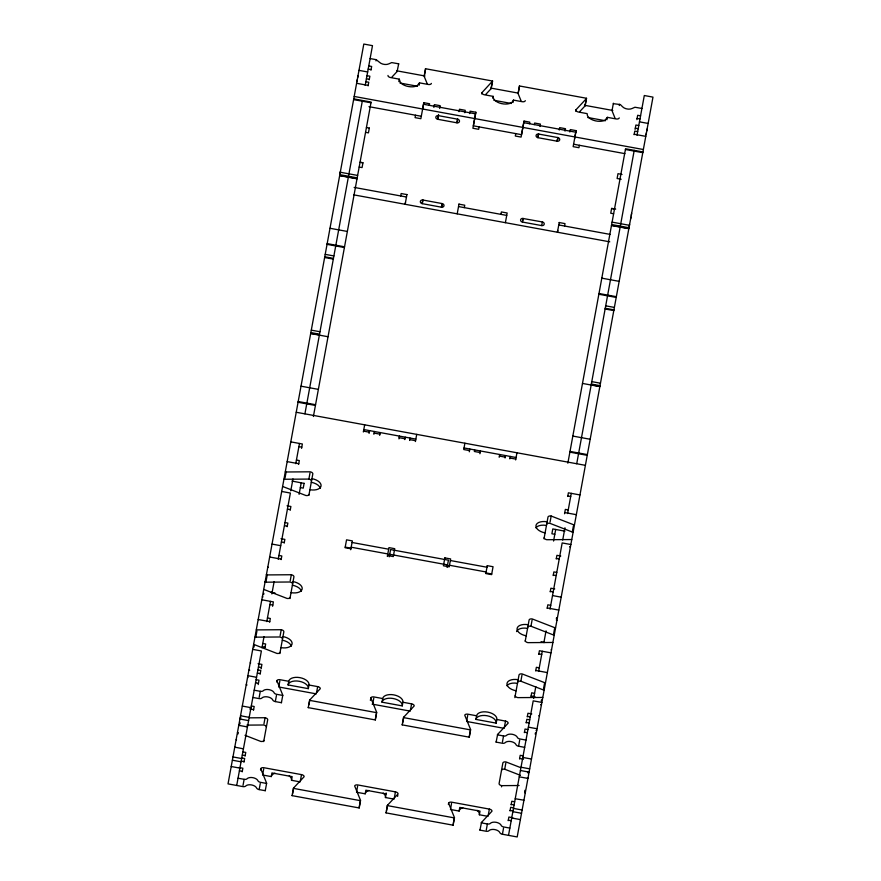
<?xml version="1.0" encoding="UTF-8"?>
<svg xmlns="http://www.w3.org/2000/svg" width="881" height="881" viewBox="0 0 881 881"><rect width="100%" height="100%" fill="white"/><g stroke="black" fill="none" stroke-linecap="round" stroke-linejoin="round"><path stroke-width="1.32" d="M427.131 83.574L424.224 76.471A2.94 1.608 10.4 0 1 424.179 75.997L425.512 68.729L492.6 81.041L481.918 92.681A2.94 1.608 10.4 0 0 484.517 94.796L493.195 96.381L493.195 97.494A10.308 5.627 10.4 0 0 499.395 102.989A10.308 5.627 10.4 0 0 509.758 103.462L512.279 102.075L513.436 100.104L522.114 101.689A2.94 1.608 10.4 0 0 524.988 101.183L525.296 100.643M387.992 75.447A2.94 1.608 10.4 0 0 390.591 77.55L399.269 79.147L400.415 82.528A10.253 5.594 10.4 0 0 402.969 84.576A10.33 5.638 10.4 0 0 412.319 86.823A10.253 5.594 10.4 0 0 417.242 85.622L419.51 82.858L428.188 84.455A2.94 1.608 10.4 0 0 431.371 83.409M641.919 108.451L634.959 107.24L631.941 108.561A5.881 3.216 10.4 0 1 622.669 106.865L620.312 104.553L613.407 103.683M356.937 81.526L357.279 79.642M630.609 218.973L630.95 217.089M646.092 134.595L646.434 132.712M357.587 77.957L357.972 75.898M631.259 215.405L631.633 213.345M646.742 131.027L647.128 128.967M340.011 173.722L340.462 171.299M405.48 202.465L405.15 204.282L406.945 194.492M422.627 109.002L423.794 102.692L429.576 103.749L429.278 105.335M422.847 200.108L422.197 203.654L441.469 207.2A2.203 1.85 10.4 0 0 443.98 205.78A2.203 1.85 10.4 0 0 442.141 203.566L422.869 200.02A2.203 1.85 10.4 0 0 420.358 201.441A2.203 1.85 10.4 0 0 422.197 203.654L422.528 201.837M438.375 115.488L437.681 119.276L456.964 122.822A2.203 1.85 10.4 0 0 459.464 121.402A2.203 1.85 10.4 0 0 457.624 119.188L438.353 115.642A2.203 1.85 10.4 0 0 435.853 117.063A2.203 1.85 10.4 0 0 437.681 119.276L438.562 114.464M442.13 203.643L441.469 207.2L442.13 203.643L441.81 205.383M457.657 119.023L456.964 122.822L457.624 119.188M469.606 113.605L470.058 111.182L475.839 112.239L473.35 125.829L521.541 134.672L524.03 121.082L529.811 122.151L529.525 123.725M522.433 222.056L523.094 218.499L542.377 221.957A2.203 1.85 10.4 0 1 544.216 224.17A2.203 1.85 10.4 0 1 541.716 225.591L522.433 222.056A2.203 1.85 10.4 0 1 520.605 219.843A2.203 1.85 10.4 0 1 523.105 218.422L522.653 220.867M537.928 137.678A2.203 1.85 10.4 0 1 536.089 135.465A2.203 1.85 10.4 0 1 538.588 134.044L557.871 137.579A2.203 1.85 10.4 0 1 559.699 139.793A2.203 1.85 10.4 0 1 557.199 141.213L537.928 137.678L538.621 133.89M541.716 225.591L542.366 222.045M557.893 137.425L557.199 141.213L557.871 137.579L557.42 140.002M557.761 230.415L557.431 232.232L559.226 222.441M569.853 131.996L570.293 129.573L576.075 130.641L574.588 138.769M629.166 226.791L629.618 224.369M238.057 733.906L238.277 732.695A2.94 1.608 10.4 0 0 237.463 732.474M239.885 723.962L240.106 722.75M253.992 647.106L254.433 644.683A2.94 1.608 10.4 0 0 253.618 644.463M254.972 637.073A2.94 1.608 10.4 0 0 255.809 637.161L256.922 631.104M263.628 594.554L263.86 593.342M265.06 582.099A2.94 1.608 10.4 0 0 265.908 582.187L267.02 576.13M285.015 478.042L286.127 471.985L310.211 471.809A2.94 1.608 10.4 0 1 312.81 473.923L308.89 495.298M236.703 785.478L261.393 650.96L252.715 649.363M261.987 647.733L264.003 636.743M266.789 621.59L270.489 601.371M271.855 593.948L274.112 581.68M278.22 559.248L290.378 493.052L281.7 491.455M290.785 490.816L292.966 478.912M295.763 463.681L299.474 443.462M304.914 413.85L306.742 403.85M306.885 403.124L335.727 245.942M335.859 245.215L348.336 177.235M348.513 176.255L362.289 101.194M365.197 85.358L372.487 45.647L363.809 44.05L228.025 783.881L242.804 786.59A2.94 1.608 10.4 0 0 245.722 786.039A5.881 3.216 10.4 0 1 251.559 784.938A5.881 3.216 10.4 0 1 256.624 788.043A2.94 1.608 10.4 0 0 259.157 789.596L265.258 790.709L266.591 783.451A2.94 1.608 10.4 0 0 266.558 782.967L260.743 768.772A2.94 1.608 10.4 0 1 263.926 767.725L301.511 774.619A2.94 1.608 10.4 0 1 304.121 776.734L293.637 787.944A2.94 1.608 10.4 0 0 293.439 788.374L292.107 795.642L359.184 807.954L360.516 800.686A2.94 1.608 10.4 0 0 360.483 800.212L354.669 786.006A2.94 1.608 10.4 0 1 357.851 784.96L395.437 791.865A2.94 1.608 10.4 0 1 398.047 793.968L387.563 805.179A2.94 1.608 10.4 0 0 387.365 805.608L386.032 812.877L453.109 825.189L454.453 817.92A2.94 1.608 10.4 0 0 454.409 817.447L448.594 803.252A2.94 1.608 10.4 0 1 451.777 802.195L489.373 809.099A2.94 1.608 10.4 0 1 491.972 811.203L481.5 822.425A2.94 1.608 10.4 0 0 481.29 822.854L487.391 823.966A2.94 1.608 10.4 0 0 490.31 823.416A5.881 3.216 10.4 0 1 496.146 822.314A5.881 3.216 10.4 0 1 501.212 825.42A2.94 1.608 10.4 0 0 503.745 826.973L509.846 828.096M242.198 771.844L242.859 768.21L239.004 767.505M243.982 762.109L244.654 758.475L241.757 757.935M245.094 756.052L245.755 752.418L242.87 751.889M253.519 710.13L254.191 706.496L251.294 705.967M258.21 684.57L259.014 680.198L256.129 679.669M260.137 674.097L260.798 670.463L257.913 669.934M261.106 668.778L261.91 664.406L258.056 663.701M264.994 647.623L265.666 643.989L262.769 643.46M269.674 622.118L270.346 618.484L267.45 617.955M272.581 606.271L273.385 601.899L261.822 599.774M281.149 559.611L281.81 555.977L278.925 555.448M284.189 543.026L284.86 539.392L281.006 538.687M287.184 526.717L287.856 523.083L284.959 522.543M290.223 510.132L290.895 506.498L287.041 505.793M298.659 464.21L299.32 460.576L296.434 460.047M301.566 448.363L302.37 443.991L290.796 441.866M368.093 85.886L368.754 82.252L365.868 81.724M369.205 79.83L369.866 76.195L366.981 75.667M370.989 70.095L371.661 66.46L368.765 65.932M243.024 785.378L244.136 779.322A2.94 1.608 10.4 0 0 247.054 778.771A5.881 3.216 10.4 0 1 252.891 777.67A5.881 3.216 10.4 0 1 257.957 780.775A2.94 1.608 10.4 0 0 260.49 782.328L266.591 783.451M259.179 697.367L260.291 691.31A2.94 1.608 10.4 0 0 263.21 690.759A5.881 3.216 10.4 0 1 269.046 689.658A5.881 3.216 10.4 0 1 274.112 692.763A2.94 1.608 10.4 0 0 276.645 694.316L282.746 695.439L281.413 702.708L275.312 701.584A2.94 1.608 10.4 0 1 272.78 700.032A5.881 3.216 10.4 0 0 267.714 696.926A5.881 3.216 10.4 0 0 261.877 698.027A2.94 1.608 10.4 0 1 258.959 698.578L252.858 697.466M375.989 60.888L376.22 59.677L370.119 58.564M299.1 494.34L301.225 482.766M313.394 416.504L371.099 102.053L353.755 98.87M304.121 483.295L303.229 488.14L300.344 487.6M369.326 128.02L368.434 132.866L365.736 132.37M263.97 723.786L265.082 717.729L249.422 717.839M280.125 635.774L281.237 629.717L257.142 629.893A2.94 1.608 10.4 0 1 256.305 629.805M290.212 580.788L291.325 574.742L267.24 574.919A2.94 1.608 10.4 0 1 266.403 574.83M311.478 481.191A2.94 1.608 10.4 0 0 308.879 479.077L309.991 473.02M263.694 741.582L267.681 719.843A2.94 1.608 10.4 0 0 265.082 717.729M279.839 653.57L283.836 631.831A2.94 1.608 10.4 0 0 281.237 629.717M289.937 598.584L293.924 576.846A2.94 1.608 10.4 0 0 291.325 574.742M260.523 769.983L260.743 768.772M276.678 681.971L276.898 680.76A2.94 1.608 10.4 0 1 280.081 679.714L288.748 681.299A10.286 5.616 10.4 0 1 299.881 677.632A10.286 5.616 10.4 0 1 308.989 685.022L317.667 686.607A2.94 1.608 10.4 0 1 320.266 688.722L309.793 699.932A2.94 1.608 10.4 0 0 309.583 700.362L308.251 707.63L375.339 719.942L376.672 712.674A2.94 1.608 10.4 0 0 376.639 712.2L370.824 697.994A2.94 1.608 10.4 0 1 374.007 696.948L382.684 698.545A10.286 5.616 10.4 0 1 393.818 694.878A10.286 5.616 10.4 0 1 402.925 702.256L411.592 703.853A2.94 1.608 10.4 0 1 414.191 705.956L403.718 717.167A2.94 1.608 10.4 0 0 403.52 717.597L402.188 724.865L469.265 737.177L470.597 729.909A2.94 1.608 10.4 0 0 470.564 729.435L464.75 715.24A2.94 1.608 10.4 0 1 467.932 714.194L476.61 715.779A10.286 5.616 10.4 0 1 487.744 712.112A10.286 5.616 10.4 0 1 496.851 719.491L505.518 721.087A2.94 1.608 10.4 0 1 508.128 723.202L497.644 734.413A2.94 1.608 10.4 0 0 497.446 734.842L503.547 735.954A2.94 1.608 10.4 0 0 506.465 735.404A5.881 3.216 10.4 0 1 512.302 734.302A5.881 3.216 10.4 0 1 517.367 737.408A2.94 1.608 10.4 0 0 519.9 738.961L526.001 740.084M259.157 789.596L260.269 783.539M275.312 701.584L276.425 695.527M263.705 768.937L262.593 774.994L271.26 776.579A10.286 5.616 10.4 0 1 274.949 773.221M279.85 680.925L278.748 686.982L316.334 693.876M391.891 77.11L397.133 71.504L398.675 63.806L391.704 62.595L388.686 63.917A5.881 3.216 10.4 0 1 379.414 62.221L376.22 59.677M271.26 776.579L271.932 772.945L292.173 776.657L291.501 780.291L300.179 781.888M308.989 685.022L308.328 688.656L288.087 684.933L288.748 681.299M398.829 81.57L399.269 79.147M419.07 85.281L419.51 82.858M400.69 195.956L401.141 193.534L406.923 194.591M415.513 115.213L415.072 117.636L420.854 118.693L423.497 104.266L475.553 113.825M292.525 794.001L293.637 787.944M308.901 704.778L309.793 699.932M424.444 75.259L425.556 69.203A2.94 1.608 10.4 0 1 425.512 68.729M363.357 431.987L364.668 424.818M423.563 103.903L423.794 102.692M300.399 780.676L301.511 774.619M316.554 692.664L317.667 686.607M369.073 433.408L369.58 430.622M350.704 549.744L352.334 540.901L346.552 539.833L345.099 547.729L350.88 548.797M373.885 434.3L374.403 431.503M433.881 107.427L434.388 104.641L440.181 105.698L439.663 108.484M379.667 435.357L380.185 432.571M422.417 202.476L422.869 200.02M398.95 438.892L399.456 436.106M459.012 111.656L459.453 109.233L465.234 110.301L464.794 112.724M404.797 439.586L405.249 437.163M387.332 556.462L388.962 547.619L394.743 548.687L393.289 556.583L387.508 555.515M409.621 440.478L410.061 438.055M389.259 556.825L390.591 549.557L448.429 560.173L447.096 567.43M415.403 441.535L416.713 434.377M457.195 213.841L458.99 204.04M475.839 112.239L472.899 128.252L478.68 129.309L479.132 126.886M370.383 700.417L370.824 697.994M481.698 93.893L481.918 92.681M357.631 786.171L356.519 792.228L365.197 793.814A10.286 5.616 10.4 0 1 368.875 790.455M372.134 704.15A2.94 1.608 10.4 0 1 372.674 704.216L373.786 698.159M464.309 207.63L464.75 205.207L458.968 204.15M360.263 801.424L359.151 807.481A2.94 1.608 10.4 0 1 359.184 807.954M376.407 713.412L375.306 719.469A2.94 1.608 10.4 0 1 375.339 719.942M485.827 94.344L491.058 88.739L492.171 82.682M492.6 81.041L491.058 88.739M365.197 793.814L365.857 790.191L386.098 793.902L385.438 797.536L394.104 799.122M402.925 702.256L402.254 705.89L382.013 702.179L382.684 698.545M492.864 98.198L493.195 96.381M512.995 102.526L513.436 100.104M579.753 111.579L584.984 105.973A2.94 1.608 10.4 0 0 585.193 105.544L586.526 98.276L519.438 85.964L518.105 93.232A2.94 1.608 10.4 0 0 518.149 93.705L521.056 100.808M386.451 811.236L387.563 805.179M402.606 723.224L403.718 717.167M518.369 92.494L519.482 86.437A2.94 1.608 10.4 0 1 519.438 85.964M500.937 214.347L501.377 211.936L507.159 212.993L505.386 222.684M515.759 133.604L515.308 136.026L521.089 137.095L523.743 122.668L575.789 132.216M394.336 797.911L395.437 791.865M410.48 709.91L411.592 703.853M397.595 796.391L397.827 795.18M464.904 443.22L463.747 449.541L469.529 450.598M523.81 122.294L524.03 121.082M469.309 451.81L469.826 449.024M474.639 449.905L474.352 451.479L480.134 452.548M534.338 124.617L534.635 123.032L540.416 124.1L539.976 126.512M538.368 135.256L538.588 134.044L538.148 136.467M479.914 453.759L480.42 450.962M499.186 457.294L499.703 454.508M559.248 130.058L559.688 127.635L565.481 128.692L565.029 131.115M505.044 457.988L505.485 455.565M509.857 458.869L510.308 456.446M448.374 804.463L448.594 803.252M575.623 111.138L575.844 109.927L586.328 98.705A2.94 1.608 10.4 0 0 586.526 98.276M450.665 808.251L451.557 803.406M467.712 715.405L466.6 721.451L504.185 728.356M515.638 459.937L516.96 452.768M576.075 130.641L573.146 146.642L578.927 147.711L579.368 145.288M453.297 823.504L454.189 818.658M470.344 730.646L469.232 736.703A2.94 1.608 10.4 0 1 469.265 737.177M584.984 105.973L586.096 99.916M564.545 226.032L564.996 223.609L559.215 222.541M450.444 809.463L459.122 811.06L459.783 807.425L480.024 811.137L479.363 814.771L488.03 816.368M496.851 719.491L496.179 723.125L475.938 719.414L476.61 715.779M606.921 119.761L607.361 117.338L616.039 118.935A2.94 1.608 10.4 0 0 619.222 117.878M637.007 135.245L644.297 95.522L652.975 97.119L517.191 836.95L502.412 834.241A2.94 1.608 10.4 0 1 499.879 832.688A5.881 3.216 10.4 0 0 494.814 829.583A5.881 3.216 10.4 0 0 488.977 830.684A2.94 1.608 10.4 0 1 486.059 831.235L479.958 830.122L481.5 822.425M524.669 747.352L518.568 746.229A2.94 1.608 10.4 0 1 516.035 744.676A5.881 3.216 10.4 0 0 510.969 741.571A5.881 3.216 10.4 0 0 505.132 742.672A2.94 1.608 10.4 0 1 502.203 743.223L496.113 742.11L497.644 734.413M613.374 103.209L612.031 110.709L614.982 118.054M488.261 815.156L489.373 809.099M504.406 727.144L505.518 721.087M486.279 830.023L487.391 823.966M502.434 742.011L503.547 735.954M619.244 105.533L619.464 104.321M514.856 697.653L519.019 674.989A2.94 1.608 10.4 0 1 522.191 673.943L544.645 682.665A2.94 1.608 10.4 0 0 545.46 682.874M525.175 641.39L529.107 620.015A2.94 1.608 10.4 0 1 532.289 618.958L554.744 627.679A2.94 1.608 10.4 0 0 555.559 627.9M544.006 538.82L547.993 517.081A2.94 1.608 10.4 0 1 551.176 516.035L573.63 524.757A2.94 1.608 10.4 0 0 574.445 524.966M501.476 786.854L501.696 785.643A2.94 1.608 10.4 0 1 499.098 783.528L502.864 763.001A2.94 1.608 10.4 0 1 506.046 761.955L520.638 767.615M501.531 770.269A2.94 1.608 10.4 0 1 504.714 769.223L505.815 763.166M517.676 682.257A2.94 1.608 10.4 0 1 520.858 681.211L521.97 675.154M527.774 627.283A2.94 1.608 10.4 0 1 530.957 626.226L532.069 620.169M550.063 522.092L551.176 516.035M553.565 541.044L555.691 529.459M567.849 463.208L625.554 148.757L642.91 151.939M502.412 834.241L503.525 828.184M518.568 746.229L519.68 740.172M508.216 820.663L508.888 817.028L512.742 817.744M510.011 810.927L510.672 807.293L513.568 807.822M511.112 804.871L511.784 801.247L514.68 801.776M519.548 758.948L520.208 755.314L523.105 755.843M524.371 732.651L525.043 729.028L527.928 729.556M526.155 722.916L526.827 719.281L529.712 719.81M527.267 716.87L527.939 713.236L531.794 713.94M531.023 696.442L531.684 692.807L534.58 693.347M535.703 670.937L536.364 667.302L539.26 667.842M538.743 654.363L539.403 650.729L550.977 652.854M547.167 608.43L547.839 604.807L550.724 605.335M550.218 591.856L550.878 588.222L554.733 588.926M553.213 575.535L553.874 571.901L556.77 572.43M556.252 558.961L556.913 555.327L560.779 556.032M564.545 513.766L565.349 509.394L568.234 509.934M567.727 496.455L568.388 492.82L579.951 494.946M634.111 134.705L634.783 131.071L637.668 131.61M635.091 129.397L635.895 125.025L638.78 125.554M636.875 119.651L637.679 115.29L640.575 115.818M508.513 835.353L533.203 700.847L541.87 702.432M533.644 698.446L535.802 686.629M538.588 671.476L542.3 651.257M543.885 642.623L546.044 630.851M550.03 609.134L562.177 542.938L570.855 544.524M562.706 540.064L564.963 527.774M567.573 513.557L571.284 493.349M576.714 463.736L578.553 453.737M578.685 452.999L607.538 295.829M607.67 295.091L634.232 150.343M524.669 791.523L524.889 790.312M528.049 773.089L528.27 771.888M535.207 734.115L535.428 732.904M541.264 701.089L541.485 699.877M543.533 688.722L544.645 682.665M553.631 633.736L554.766 627.558M556.363 618.814L556.583 617.603M573.113 532.234A2.94 1.608 10.4 0 1 572.298 532.025L573.41 525.968M607.361 117.338L605.093 120.091A10.253 5.594 10.4 0 1 600.181 121.303A10.33 5.638 10.4 0 1 589.334 118.065L587.506 115.885L587.12 113.627L578.454 112.03A2.94 1.608 10.4 0 1 575.844 109.927M308.879 479.077L284.794 479.253A2.94 1.608 10.4 0 1 283.957 479.165M265.908 582.187L289.992 582A2.94 1.608 10.4 0 1 292.591 584.114M255.809 637.161L279.894 636.985A2.94 1.608 10.4 0 1 282.504 639.099M246.889 725.118L263.749 724.997A2.94 1.608 10.4 0 1 266.348 727.1M501.696 785.643L519.085 785.511M396.615 70.788L424.994 75.997M491.202 88.144L518.226 93.111M584.433 105.257L612.813 110.466M368.181 69.092L371.077 69.621M637.095 118.439L639.991 118.979M358.985 70.37L367.663 71.956M639.463 121.842L648.141 123.439M399.952 83.023L417.495 86.25M493.878 100.269L511.421 103.484M587.726 117.492L605.434 120.741M366.397 78.827L369.293 79.356M635.311 128.186L638.207 128.714M356.607 83.288L368.181 85.413M634.199 134.231L645.773 136.357M354.195 96.447L643.35 149.517M353.622 99.608L370.967 102.791M625.422 149.495L642.778 152.677M368.963 106.667L421.294 116.27M573.586 144.22L624.915 153.646M366.43 127.492L369.304 128.119M622.03 174.504L617.999 173.656L617.107 178.502L621.16 179.25M360.252 162.247L362.95 162.743L362.069 167.577L359.173 167.049M615.676 209.116L611.623 208.379L610.742 213.224L613.628 213.753M360.043 162.313L362.939 162.842M611.612 208.489L614.498 209.017M340.286 172.247L357.631 175.429M612.097 222.133L629.441 225.316M339.846 174.669L357.19 177.852M611.645 224.545L629.001 227.739M339.703 175.396L357.058 178.59M611.513 225.283L628.858 228.465M339.659 175.638L357.014 178.821M611.469 225.525L628.814 228.708M354.151 187.411L406.482 197.014M458.527 206.572L506.718 215.416M558.763 224.963L610.093 234.39M353.821 194.866L609.762 241.835M330.001 228.278L347.356 231.461M601.811 278.165L619.156 281.347M327.181 243.619L344.537 246.801M598.992 293.505L616.348 296.688M327.049 244.356L344.405 247.539M598.86 294.243L616.204 297.426M325.221 254.356L333.888 255.942M605.699 305.828L614.376 307.425M324.77 256.778L333.447 258.364M605.258 308.251L613.925 309.848M324.637 257.516L333.315 259.102M605.115 308.989L613.793 310.586M311.301 330.155L319.979 331.741M591.79 381.627L600.457 383.224M310.861 332.578L319.539 334.163M591.338 384.05L600.016 385.647M310.729 333.304L319.396 334.901M591.206 384.788L599.884 386.374M310.685 333.547L328.029 336.729M582.484 383.433L599.84 386.616M301.016 386.186L318.371 389.369M572.826 436.073L590.171 439.256M298.207 401.527L315.552 404.709M570.007 451.413L587.363 454.596M298.075 402.265L315.42 405.447M569.875 452.151L587.231 455.334M296.236 412.264L585.391 465.333M363.798 429.565L415.843 439.112M464.045 447.955L516.09 457.514M363.512 431.139L369.293 432.197M374.117 433.089L379.898 434.146M399.17 437.681L404.952 438.749M409.775 439.63L415.557 440.687M499.417 456.083L505.198 457.14M510.011 458.032L515.792 459.089M298.89 446.623L301.787 447.152M567.816 495.981L570.701 496.51M287.173 461.611L298.747 463.736M564.765 512.555L576.328 514.68M291.974 481.059L304.099 483.394M564.941 531.166L552.794 528.93L551.902 533.776L554.799 534.304M287.426 509.13L290.312 509.659M556.34 558.477L559.226 559.017M284.706 525.77L287.272 526.232M553.29 575.062L555.867 575.535M352.037 542.476L388.664 549.204M450.356 560.525L486.984 567.243M351.167 547.211L387.794 553.94M389.721 554.292L447.559 564.908M449.486 565.261L486.114 571.978M345.209 547.101L351.001 548.169M387.629 554.887L389.942 555.316M446.997 565.789L449.31 566.208M485.938 572.936L491.719 573.994M281.391 542.024L284.277 542.553M550.306 591.382L553.191 591.911M272.042 544.095L280.709 545.68M552.519 595.567L561.197 597.164M269.663 557.012L281.237 559.138M547.255 607.956L558.818 610.081M271.183 592.208L275.015 593.023M541.055 641.742L544.91 642.447M269.916 604.531L272.802 605.06M538.831 653.889L541.716 654.418M258.199 619.519L269.762 621.645M535.78 670.463L547.354 672.588M262.516 646.676L265.082 647.15M531.1 695.968L534.965 696.673M258.441 667.038L261.338 667.567M527.356 716.385L530.252 716.925M257.329 673.084L260.225 673.624M526.243 722.442L529.14 722.971M247.891 675.683L256.558 677.28M528.369 727.166L537.047 728.752M372.674 704.216L410.26 711.121M255.545 682.83L258.43 683.359M524.459 732.177L527.356 732.717M254.191 690.197L260.291 691.31M309.583 700.362L376.672 712.674M403.52 717.597L470.597 729.909M242.308 706.066L250.986 707.663M522.807 757.44L531.485 759.037M249.752 708.941L253.607 709.645M519.636 758.475L523.49 759.18M240.535 715.757L249.202 717.354M521.012 767.241L529.69 768.827M239.929 719.028L248.607 720.614M520.418 770.501L529.085 772.097M238.773 725.338L247.451 726.935M519.25 776.822L527.928 778.408M234.775 747.143L243.431 748.839M515.231 798.726L523.931 800.212M242.286 755.05L245.182 755.579M511.2 804.397L514.097 804.926M232.969 756.933L241.647 758.53M513.458 808.417L522.136 810.013M241.174 761.096L244.07 761.625M510.088 810.454L512.984 810.983M232.375 760.204L241.053 761.801M512.852 811.676L521.53 813.273M231.218 766.525L239.896 768.111M511.696 817.997L520.374 819.594M239.39 770.831L242.286 771.371M508.304 820.189L511.2 820.718M238.035 778.209L244.136 779.322M293.439 788.374L360.516 800.686M387.365 805.608L454.453 817.92M572.298 532.025L549.843 523.303A2.94 1.608 10.4 0 0 546.66 524.349M530.957 626.226L553.4 634.948A2.94 1.608 10.4 0 0 554.215 635.168M520.858 681.211L543.313 689.933A2.94 1.608 10.4 0 0 544.128 690.142M254.433 644.683L276.887 653.405A2.94 1.608 10.4 0 0 280.07 652.358M504.714 769.223L520.429 775.324M245.017 735.316L260.732 741.417A2.94 1.608 10.4 0 0 263.915 740.37M276.898 680.76L282.713 694.966A2.94 1.608 10.4 0 1 282.746 695.439M282.603 486.554A2.94 1.608 10.4 0 1 283.418 486.775L305.861 495.496A2.94 1.608 10.4 0 0 309.044 494.45M311.279 482.292A10.286 5.616 10.4 0 1 320.321 488.261M311.951 478.658A10.286 5.616 10.4 0 1 321.047 486.037A10.286 5.616 10.4 0 1 309.914 489.715M286.127 471.985A2.94 1.608 10.4 0 1 285.29 471.897M544.227 537.608A2.94 1.608 10.4 0 0 546.826 539.723L570.91 539.546A2.94 1.608 10.4 0 1 571.758 539.635M569.578 546.815A2.94 1.608 10.4 0 1 570.425 546.892M545.097 532.873A10.286 5.616 10.4 0 1 535.989 525.494A10.286 5.616 10.4 0 1 547.123 521.816M535.879 527.818A10.286 5.616 10.4 0 1 546.462 525.45M292.393 585.215A10.286 5.616 10.4 0 1 301.434 591.184M293.054 581.581A10.286 5.616 10.4 0 1 302.161 588.971A10.286 5.616 10.4 0 1 291.027 592.638M290.157 597.373A2.94 1.608 10.4 0 1 286.975 598.419L264.52 589.708A2.94 1.608 10.4 0 0 263.705 589.488M262.373 596.756A2.94 1.608 10.4 0 1 262.99 596.911M282.294 640.201A10.286 5.616 10.4 0 1 291.347 646.169M282.966 636.567A10.286 5.616 10.4 0 1 292.074 643.945A10.286 5.616 10.4 0 1 280.94 647.623M542.773 697.543A2.94 1.608 10.4 0 0 541.936 697.455L517.852 697.631A2.94 1.608 10.4 0 1 515.242 695.516M540.604 704.723A2.94 1.608 10.4 0 1 541.441 704.8M552.861 642.557A2.94 1.608 10.4 0 0 552.024 642.469L527.939 642.645A2.94 1.608 10.4 0 1 525.34 640.542M551.11 649.76A2.94 1.608 10.4 0 1 551.528 649.826M516.112 690.781A10.286 5.616 10.4 0 1 507.004 683.403A10.286 5.616 10.4 0 1 518.149 679.725M506.905 685.726A10.286 5.616 10.4 0 1 517.477 683.359M526.21 635.807A10.286 5.616 10.4 0 1 517.103 628.417A10.286 5.616 10.4 0 1 528.237 624.75M516.552 631.6A10.286 5.616 10.4 0 1 527.565 628.384M402.188 724.865A2.94 1.608 10.4 0 1 402.386 724.435M496.113 742.11A2.94 1.608 10.4 0 1 496.311 741.681M281.369 702.223A2.94 1.608 10.4 0 1 281.413 702.708M308.251 707.63A2.94 1.608 10.4 0 1 308.46 707.201M475.938 719.414A10.286 5.616 10.4 0 1 487.072 715.746A10.286 5.616 10.4 0 1 496.179 723.125M382.013 702.179A10.286 5.616 10.4 0 1 393.146 698.501A10.286 5.616 10.4 0 1 402.254 705.89M288.087 684.933A10.286 5.616 10.4 0 1 299.221 681.266A10.286 5.616 10.4 0 1 308.328 688.656M553.631 634.827A2.94 1.608 10.4 0 1 554.27 634.904M556.957 620.246A2.94 1.608 10.4 0 1 556.34 620.092M268.22 567.243A2.94 1.608 10.4 0 1 267.802 567.177M266.447 574.566A2.94 1.608 10.4 0 1 267.262 574.786M265.115 581.834A2.94 1.608 10.4 0 1 265.522 581.934M539.403 715.912A2.94 1.608 10.4 0 1 538.787 715.757M536.077 730.492A2.94 1.608 10.4 0 1 536.705 730.569M527.972 778.154A2.94 1.608 10.4 0 1 527.356 778M524.658 792.735A2.94 1.608 10.4 0 1 525.285 792.812M236.13 739.743A2.94 1.608 10.4 0 1 236.549 739.842M240.998 717.905A2.94 1.608 10.4 0 1 240.15 717.817M239.247 725.151A2.94 1.608 10.4 0 1 238.817 725.085M246.217 684.768A2.94 1.608 10.4 0 1 247.032 684.989M247.55 677.5A2.94 1.608 10.4 0 1 247.968 677.588M249.752 670.188A2.94 1.608 10.4 0 1 248.916 670.111M250.667 662.897A2.94 1.608 10.4 0 1 250.248 662.842M292.107 795.642A2.94 1.608 10.4 0 1 292.305 795.213M265.225 790.235A2.94 1.608 10.4 0 1 265.258 790.709M479.958 830.122A2.94 1.608 10.4 0 1 480.156 829.693M453.076 824.715A2.94 1.608 10.4 0 1 453.109 825.189M386.032 812.877A2.94 1.608 10.4 0 1 386.23 812.447M289.254 775.842A10.286 5.616 10.4 0 1 291.501 780.291M383.191 793.087A10.286 5.616 10.4 0 1 385.438 797.536M386.131 792.966A10.286 5.616 10.4 0 1 386.098 793.902M459.122 811.06A10.286 5.616 10.4 0 1 462.8 807.69M477.117 810.322A10.286 5.616 10.4 0 1 479.363 814.771M397.342 71.064A2.94 1.608 10.4 0 1 397.133 71.504M398.675 63.806A2.94 1.608 10.4 0 1 398.465 64.236M444.861 557.882L443.407 565.778L449.2 566.835L450.643 558.939L444.861 557.882M487.27 565.668L485.816 573.564L491.609 574.621L493.052 566.725L487.27 565.668"/></g></svg>
